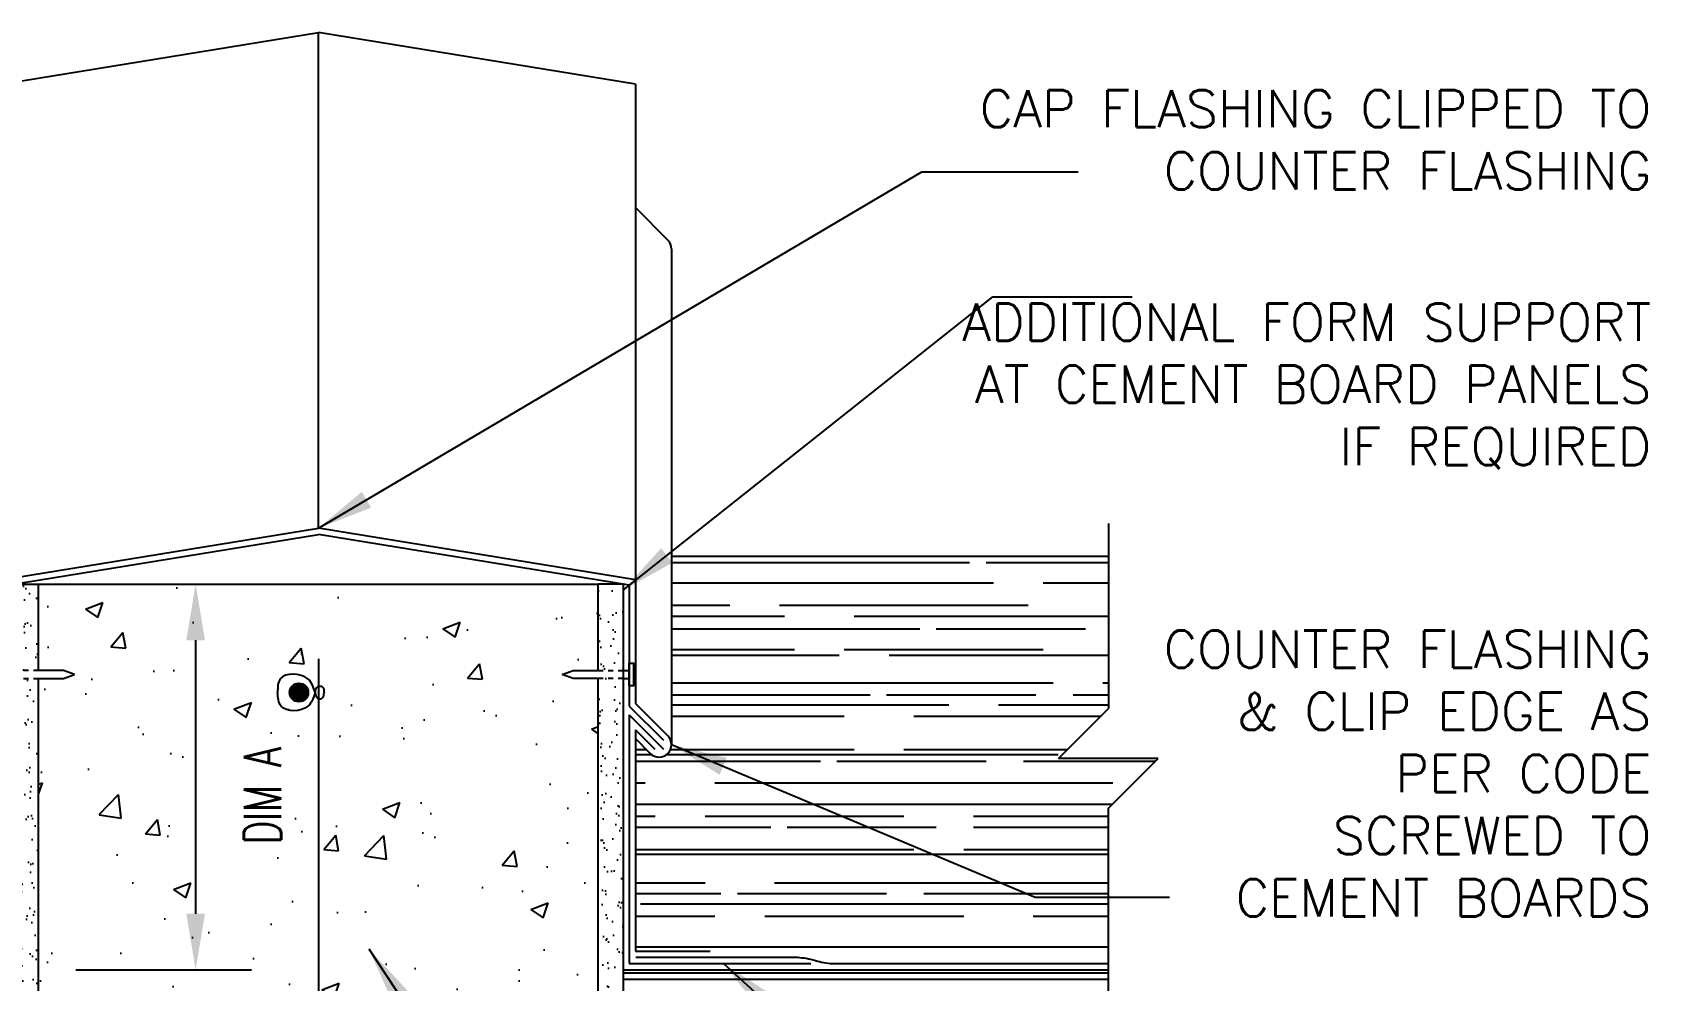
# Model space of a CAD drawing. Header units: inches. Extents: x -9 to 44, y 201.4 to 266.9.
# Drawn here: x 11.52 to 44.04, y 247.46 to 266.53 of the extents above; entities that cross this region are included whole.
import ezdxf

# ---------------------------------------------------------------- set-up
doc = ezdxf.new("R2010")
doc.units = ezdxf.units.IN
doc.header["$LTSCALE"] = 0.5
doc.header["$MEASUREMENT"] = 0
doc.linetypes.add('HIDDEN2', pattern=[0.1875, 0.125, -0.0625])
for name, color, linetype in [('HATCH', 12, 'Continuous'), ('line25', 2, 'Continuous'), ('LINE3', 3, 'Continuous'), ('LINE50', 5, 'Continuous'), ('LINE9', 9, 'Continuous'), ('TEXT', 4, 'Continuous')]:
    doc.layers.add(name, color=color, linetype=linetype)
doc.styles.add('DIM', font='romans.shx', dxfattribs={"width": 0.7})
doc.styles.get("Standard").update_dxf_attribs({"font": 'romans.shx'})
doc.dimstyles.new('ext', dxfattribs={"dimscale": 12, "dimtxt": 0.09375, "dimasz": 0.09375, "dimexe": 0.09375, "dimexo": 0.0625, "dimgap": 0.0625, "dimtad": 0, "dimjust": 1, "dimdec": 1, "dimzin": 3, "dimdsep": 46, "dimlunit": 4, "dimtxsty": 'DIM', "dimcen": 0.09, "dimdle": 0.09375, "dimclrt": 4, "dimadec": 0, "dimazin": 0, "dimtfac": 1, "dimtdec": 1, "dimtmove": 2, "dimatfit": 3, "dimfxl": 0, "dimfrac": 2, "dimtolj": 1, "dimtzin": 0, "dimarcsym": 0})
pattern_1 = [(50, (0, 0), (3.586300913003767, -0.3137606749129755), [0.375, -4.125]), (355, (0, 0), (-0.693756668065, 3.760960668500059), [0.3, -3.3]), (100.4514, (0.2988584, -0.0261467), (2.892546908570108, 3.447197710304768), [0.31870095, -3.50571056]), (46.18420000000001, (0, 1), (5.336205243128222, -0.8275950716450904), [0.5625, -6.1875]), (96.6356, (0.444683725, 0.931033465), (4.673313527743517, 4.870589354502209), [0.47805144, -5.258565]), (351.1842, (0, 1), (4.673309725668136, 4.870593004626623), [0.45, -4.95]), (21, (0.5, 0.75), (2.984535260592308, -2.013094453326694), [0.375, -4.125]), (326.0000000000001, (0.5, 0.75), (1.216576659607909, 3.625750225234265), [0.3, -3.3]), (71.4514, (0.748711165, 0.58224197), (4.20111314290745, 1.612652483549762), [0.31870095, -3.50571056]), (37.50000000000001, (0, 0), (0.06079927658645334, 1.664469269156557), [0, -3.26, 0, -3.35, 0, -3.3125]), (7.499999999999999, (0, 0), (1.315347687210743, 1.972058559411801), [0, -1.91, 0, -3.185, 0, -1.2625]), (327.5, (-1.115, 0), (2.669112180862045, -0.112774358671899), [0, -1.25, 0, -3.9, 0, -5.175]), (317.5, (-1.615, 0), (2.915930846711931, 0.5005249116615882), [0, -1.625, 0, -2.59, 0, -3.675])]

# ---------------------------------------------------------------- blocks, each defined once
blk = doc.blocks.new('*D5')
at = {"layer": 'Defpoints', "color": 0}
for p in [(11.6466874143037, 255.4325003595698), (14.80458911908157, 255.4325003595698), (11.6466874143037, 247.6825003595698)]:
    blk.add_point(p, dxfattribs=at)
at = {"layer": 'TEXT', "color": 0, "lineweight": -2}
for p, q in [((12.3966874143037, 255.4325003595698), (15.92958911908157, 255.4325003595698)), ((14.80458911908157, 254.3075003595698), (14.80458911908156, 248.8075003595698)), ((12.3966874143037, 247.6825003595698), (15.92958911908156, 247.6825003595698))]:
    blk.add_line(p, q, dxfattribs=at)
at = {"layer": 'TEXT', "color": 0}
for points in [[(14.61708911908157, 254.3075003595698), (14.99208911908157, 254.3075003595698), (14.80458911908157, 255.4325003595698)], [(14.61708911908156, 248.8075003595698), (14.99208911908156, 248.8075003595698), (14.80458911908156, 247.6825003595698)]]:
    blk.add_solid(points, dxfattribs=at)
at = {"layer": 'TEXT', "color": 4, "insert": (16.14828153715341, 251.1825002509015), "char_height": 0.75, "attachment_point": 5, "rotation": 90, "style": 'DIM'}
blk.add_mtext('\\A1;DIM A', dxfattribs=at)

msp = doc.modelspace()

# ---------------------------------------------------------------- hatches: boundary and pattern name
at = {"layer": 'HATCH'}
h = msp.add_hatch(dxfattribs=at)
h.set_pattern_fill('AR-RROOF', color=256, style=0)
h.set_pattern_definition([(180, (34.5433748286075, 0), (-2.2, 1), [15, -2, 5, -1]), (180, (33.2133748286075, 0.5), (1, 1.33), [3, -0.33, 6, -0.75]), (180, (34.0433748286075, 0.85), (-5.2, 0.67), [8, -1.4, 4, -1])])
h.paths.add_polyline_path([(24.37171437028328, 255.9966357000712), (33.15426851119142, 255.9966357000712), (33.15426851119146, 252.9312340416504), (32.15426851119147, 251.9312340416504), (34.15426851119147, 251.9312340416504), (33.15426851119146, 250.9312340416503), (33.15426851119143, 248.1460595328537), (23.64668741430373, 248.1460595328537), (23.64668741430373, 252.3289469689765), (23.94493767498674, 252.0306967082935, 0.6681786379192296), (24.37171437028327, 252.2074734035901)])
h = msp.add_hatch(dxfattribs=at)
h.set_pattern_fill('AR-SAND', color=256, scale=0.25, style=0)
h.set_pattern_definition([(37.50000000000001, (0, 0), (-0.01574833952740204, 0.4817059422532897), [0, -0.38, 0, -0.425, 0, -0.40625]), (7.499999999999999, (0, 0), (0.4424441763169318, 0.7055365163074351), [0, -0.205, 0, -0.3425, 0, -0.13125]), (327.5, (-0.3075, 0), (0.7785354654378738, 0.001414763384241124), [0, -0.125, 0, -0.45, 0, -0.5875]), (317.5, (-0.3075, 0), (0.7515316511430733, 0.2194188912335623), [0, -0.0625, 0, -0.295, 0, -0.3375])])
h.paths.add_polyline_path([(23.3966874143037, 253.5360542320735), (22.8966874143037, 253.5360444132299), (22.8966874143037, 252.9325003595698), (22.8966874143037, 246.9325001422332), (22.8966874143037, 241.5784531545292), (23.3966874143037, 241.5784531545293), (23.3966874143037, 243.1825003595697), (23.39668735141629, 243.1825003595697), (23.39668735141629, 246.9325003595698), (23.3966874143037, 246.9325003595698)])
h.paths.add_polyline_path([(23.3966874143037, 255.4325003595698), (22.8966874143037, 255.4325003595698), (22.8966874143037, 253.6984519485843), (23.3966874143037, 253.6984904988888), (23.39668741430369, 253.8449557379211)])
h.paths.add_polyline_path([(11.64668741430371, 255.4325003595698), (11.14668741430371, 255.4325003595698), (11.14668741430371, 253.6984904988888), (11.64668741430371, 253.6984519485843)])
h.paths.add_polyline_path([(11.6466874143037, 252.9325002509015), (11.6466874143037, 253.5360444132298), (11.14668741430371, 253.5360542320735), (11.14668741430371, 253.3895889930407), (11.1466874143037, 241.5784531545292), (11.6466874143037, 241.5784531545292), (11.6466874143037, 246.9325001422332)])
h = msp.add_hatch(dxfattribs=at)
h.set_pattern_fill('AR-CONC', color=256, scale=0.5, style=0)
h.set_pattern_definition(pattern_1)
h.paths.add_polyline_path([(11.64668741430371, 255.432500468238), (11.64668741430371, 253.6984519485843), (12.14707161627986, 253.6984133686576), (12.37148202382943, 253.61719523525), (12.14776994233865, 253.5360345731279), (11.64668741430371, 253.5360444132299), (11.64668741430371, 252.9325003595697), (22.8966874143037, 252.9325002509014), (22.8966874143037, 253.5360444132299), (22.39560488626866, 253.5360345731278), (22.17189280477796, 253.61719523525), (22.39630321232759, 253.6984133686576), (22.8966874143037, 253.6984519485843), (22.8966874143037, 255.4325003595697)])
h = msp.add_hatch(dxfattribs=at)
h.set_pattern_fill('AR-CONC', color=256, scale=0.5, style=0)
h.set_pattern_definition(pattern_1)
h.paths.add_polyline_path([(22.8966874143037, 252.9325002509014), (11.6466874143037, 252.9325003595698), (11.6466874143037, 246.9325001422332), (12.0841874143037, 246.9325001422332), (12.0841874143037, 247.4325001422332), (13.5841874143037, 247.4325001422332), (13.5841874143037, 246.9325001422332), (14.2716874143037, 246.9325001422332), (14.2716874143037, 244.8434816236634, 0.06439757034050445), (14.38169103441748, 244.7775220983998), (14.47169103441803, 244.7775220984067), (14.47169103442076, 244.7357960384825, -0.2490694201798393), (14.5816910344368, 244.528672886713), (14.58169103444044, 244.4611728867024, -0.4142135623864142), (14.51919103444044, 244.3986728866996), (14.47169103444259, 244.3986728866996), (14.47169103444713, 244.3286728866996), (14.5766910344326, 244.3286728866996, 0.1004604156421057), (14.9703895044997, 244.3858356425472, -0.6014354320922017), (15.08989297472406, 244.2809523001235, 2.182094824737766), (15.49997312858921, 244.4938617315726, -1), (15.66340170001808, 244.9023848056343, -0.2443795113575865), (16.11180957282605, 244.3816279011788, 0.05315652255459808), (16.27764902704261, 243.767546269267, 0.2232530870723599), (16.47797681042061, 243.6026924183327), (16.49759514237246, 243.5983810256332, 0.9554715931267755), (16.63587912636684, 244.1918509609154, -0.735592542233621), (16.62309425593292, 244.6498975380552, -0.08275514747001445), (17.2716874143037, 244.7579866218346, -0.08275514747013592), (17.92028057267539, 244.6498975380549, -0.7355925422346679), (17.90749570224061, 244.1918509609149, 0.9554715930979377), (18.04577968620691, 243.598381025627), (18.06539801818596, 243.6026924183325, 0.2232530870730148), (18.26572580156469, 243.7675462692671, 0.05315652255498537), (18.43156525578241, 244.3816279011833, -0.2443795113559685), (18.87997312858934, 244.9023848056343, -1), (19.04340170001825, 244.4938617315726, 2.182094824738817), (19.4534818538832, 244.2809523001235, -0.6014354320935724), (19.57298532410766, 244.3858356425472, 0.1004604156422705), (19.9666837941754, 244.3286728866996), (20.07168379416026, 244.3286728866996), (20.07168379416481, 244.3986728866996), (20.02418379416696, 244.3986728866996, -0.4142135623864142), (19.96168379416696, 244.4611728867024), (19.9616837941706, 244.5286728867186, -0.2490694201739146), (20.07168379418664, 244.7357960384825), (20.07168379418937, 244.7775220984066), (20.16168379418991, 244.7775220983998, 0.06439757034050952), (20.2716874143037, 244.8434816236634), (20.2716874143037, 246.9325001422332), (20.9591874143037, 246.9325001422332), (20.9591874143037, 247.4325001422332), (22.4591874143037, 247.4325001422332), (22.4591874143037, 246.9325001422332), (22.8966874143037, 246.9325001422332)])
h.paths.add_polyline_path([(16.7407161092263, 243.8982665171904, -1), (16.3657161092263, 243.8982665171904, -1)], flags=16)
h.paths.add_polyline_path([(16.88255862955594, 242.8686728866998, 0.8972920715073299), (16.9319261572594, 243.3233122581565), (14.72069091060149, 243.8048702131752, 0.03653717785633374), (14.5766910344326, 243.8286728866996), (14.47169103448078, 243.8286728866996), (14.47169103448533, 243.7586728866997), (14.51919103444044, 243.7586728866997, -0.414213562373095), (14.58169103444044, 243.6961728866997), (14.58169103444044, 243.1611728866997, -0.4142135623730952), (14.51919103444044, 243.0986728866997), (14.47169103452808, 243.0986728866997), (14.47169103453263, 243.0286728866997), (14.56844552434403, 243.0286728866998, -0.1342559353404942), (14.68029317699137, 243.0003438606635, 0.09784354240382391), (15.28641699451974, 242.8686728866997)])
h.paths.add_polyline_path([(16.92597083885662, 242.2327365790821), (17.10840768775978, 242.4151734279853, 0.471107494128934), (16.88255862955594, 242.6886728866998), (15.28641699451765, 242.6886728866998, 0.09784354240360763), (14.68029317699073, 242.5570019127357, -0.1342559353394306), (14.56844552434422, 242.5286728866998), (14.47169103456491, 242.5286728866998), (14.47169103456946, 242.4586728866997), (14.51919103444044, 242.4586728866997, -0.414213562375226), (14.58169103444089, 242.3961728866997), (14.58169103444089, 241.8611728866997, -0.4142135623730952), (14.51919103444089, 241.7986728866997), (14.47169103461221, 241.7986728866997), (14.47169103461675, 241.7286728866998), (14.57669103443163, 241.7286728866998, 0.03653717785721219), (14.72069091060396, 241.7524755602249)])
h.paths.add_polyline_path([(17.611448671348, 243.3233122581565, 0.8972920715073299), (17.66081619905145, 242.8686728866998), (19.25695783408975, 242.8686728866997, 0.09784354240360393), (19.86308165161664, 243.0003438606638, -0.1342559353395354), (19.97492930426325, 243.0286728866998), (20.07168379407477, 243.0286728866997), (20.07168379407932, 243.0986728866997), (20.02418379416696, 243.0986728866997, -0.4142135623730952), (19.96168379416696, 243.1611728866997), (19.96168379416696, 243.6961728866997, -0.414213562373095), (20.02418379416696, 243.7586728866997), (20.07168379412206, 243.7586728866997), (20.07168379412661, 243.8286728866996), (19.9666837941748, 243.8286728866996, 0.03653717785682582), (19.82268391800399, 243.8048702131748)])
h.paths.add_polyline_path([(17.66081619905145, 242.6886728866998, 0.8972920715104126), (17.611448671348, 242.234033515243), (19.82268391800591, 241.7524755602243, 0.03653717785651572), (19.96668379417552, 241.7286728866998), (20.07168379399065, 241.7286728866998), (20.07168379399519, 241.7986728866996), (20.0241837941665, 241.7986728866997, -0.4142135623730952), (19.9616837941665, 241.8611728866997), (19.9616837941665, 242.3961728866997, -0.414213562375226), (20.02418379416696, 242.4586728866997), (20.07168379403794, 242.4586728866996), (20.07168379404249, 242.5286728866998), (19.97492930426333, 242.5286728866998, -0.1342559353404496), (19.86308165161602, 242.557001912736, 0.09784354240390548), (19.25695783408714, 242.6886728866998)])
h.paths.add_polyline_path([(17.90749570224038, 241.3654948124841, -0.1174112027118042), (18.0046261710313, 241.3113919112568), (18.2716874143037, 241.5784531545292), (18.33875653655031, 241.5784531545292, 0.01864051762276766), (18.26572580156479, 241.7897995041325, 0.2232530870723599), (18.06539801818679, 241.9546533550668), (18.04577968623493, 241.9589647477663, 0.955471593126231)])
h.paths.add_polyline_path([(16.64361039680131, 241.9503761370268, 0.1216662116085698), (16.4975951423729, 241.9589647477665), (16.47797681042133, 241.954653355067, 0.2232530870729235), (16.27764902704271, 241.7897995041324, 0.01864051762276825), (16.20461829205708, 241.5784531545292), (16.27168741430372, 241.5784531545292)])
at = {"layer": 'LINE3'}
msp.add_hatch(color=256, dxfattribs=at).paths.add_polyline_path([(17.06910837907694, 253.2558374846268, 1), (16.69410837907694, 253.2558374846268, 1)])

# ---------------------------------------------------------------- linework, layer by layer
at = {"layer": 'HATCH'}
for p, q in [((11.02168741430375, 265.5059208003581), (17.27168741430376, 266.5263289025481)), ((17.27168741430373, 256.5591553157162), (17.27168741430376, 266.5263289025481)), ((23.64668741430372, 265.4855126383142), (17.27168741430376, 266.5263289025481)), ((23.64668741430372, 265.4855126383142), (23.64668741430369, 255.5183390514824)), ((23.64668741430372, 263.0032273369948), (24.29849106557997, 262.3514236857185)), ((24.37171437028327, 262.1746469904219), (24.37171437028324, 252.2074734035901)), ((11.02168741430377, 255.412092197526), (17.27168744811162, 256.4325003052356)), ((23.52168741430369, 255.4120921975259), (17.27168738049578, 256.4325003052356)), ((23.52168741430369, 255.4120921975259), (23.52168741430369, 252.9842770548663)), ((23.52168741430369, 252.9842770548663), (24.21010271793159, 252.2958617512384)), ((23.5216874143037, 252.8075003595697), (24.21267114804308, 252.1165166258303)), ((23.5216874143037, 252.8075003595697), (23.5216874143037, 247.8075003595698)), ((23.52168741430363, 247.8075003595698), (27.17520551581106, 247.8075003595697)), ((23.65369820480941, 247.9325003595698), (26.90634132121199, 247.9325003595697)), ((27.60522132514051, 247.8075003595697), (33.15426851119145, 247.8075003595696))]:
    msp.add_line(p, q, dxfattribs=at)
at = {"layer": 'HATCH', "color": 6}
for p, q in [((10.89668741430377, 255.5183390514823), (17.27168741430373, 256.5591553157162)), ((23.64668741430369, 255.5183390514824), (17.27168741430373, 256.5591553157162)), ((23.64668741430369, 255.5183390514824), (23.64668741430369, 253.0360537501629)), ((23.64668741430369, 253.0360537501629), (24.29849106557993, 252.3842500988867)), ((23.6466874143037, 252.5057236642731), (24.03332602263502, 252.1190850559418)), ((23.6466874143037, 252.5057236642731), (23.6466874143037, 248.0575003595698)), ((23.6466874143037, 252.3289469689765), (23.9449376749867, 252.0306967082935)), ((23.6466874143037, 248.0575003595698), (25.14719320255876, 248.0575003595698))]:
    msp.add_line(p, q, dxfattribs=at)
at = {"layer": 'HATCH', "color": 9}
msp.add_line((24.37171437028325, 255.9966357000712), (33.15426851119152, 255.9966357000712), dxfattribs=at)
at = {"layer": 'HATCH', "linetype": 'HIDDEN2'}
for p, q in [((11.64668741430371, 253.6984519485843), (11.14668741430371, 253.6984904988888)), ((22.8966874143037, 253.6984519485843), (23.39668741430369, 253.6984904988888)), ((11.14668741430371, 253.5360542320735), (11.64668741430371, 253.5360444132298)), ((23.39668741430369, 253.5360542320735), (22.8966874143037, 253.5360444132298))]:
    msp.add_line(p, q, dxfattribs=at)
at = {"layer": 'HATCH', "linetype": 'Continuous'}
for p, q in [((12.14707161627979, 253.6984133686576), (11.64668741430371, 253.6984519485843)), ((12.37148202382946, 253.61719523525), (12.14707161627979, 253.6984133686576)), ((12.14761152789788, 253.5359771018423), (12.37148202382946, 253.61719523525)), ((22.17189280477795, 253.61719523525), (22.39630321232762, 253.6984133686576)), ((22.39576330070953, 253.5359771018423), (22.17189280477795, 253.61719523525)), ((22.39630321232762, 253.6984133686576), (22.8966874143037, 253.6984519485843)), ((23.3966874143037, 253.6984904988888), (23.52168741430369, 253.698500136465)), ((11.64668741430371, 253.5360444132299), (12.14776994233875, 253.5360345731278)), ((22.8966874143037, 253.5360444132299), (22.39560488626866, 253.5360345731278)), ((23.3966874143037, 253.5360542320735), (23.52168741430368, 253.5360542320735))]:
    msp.add_line(p, q, dxfattribs=at)
at = {"layer": 'HATCH', "color": 12}
for p, q in [((23.39668735141629, 247.6200003595698), (33.15426851119147, 247.6200003595698)), ((23.39668735141629, 247.4950003595698), (33.15426851119147, 247.4950003595698))]:
    msp.add_line(p, q, dxfattribs=at)
at = {"layer": 'HATCH'}
msp.add_lwpolyline([(23.52168741430368, 253.3895889930407), (23.52168741430368, 253.8449557379211), (23.60651645473057, 253.8449557379211), (23.60651645473057, 253.3895889930407)], close=True, dxfattribs=at)
msp.add_arc((24.12171437028332, 262.1746469904219), 0.2499999999999518, 0, 44.99999999999771, dxfattribs=at)
at = {"layer": 'HATCH', "color": 6}
msp.add_arc((24.12171437028329, 252.2074734035901), 0.2499999999999518, 224.9999999999995, 44.99999999999769, dxfattribs=at)
at = {"layer": 'HATCH'}
msp.add_spline([(26.90634132121199, 247.9325003595697), (27.08151755363133, 247.9141846507178), (27.26336272640933, 247.868606522528), (27.60522132513967, 247.8075003595697), (27.71811893686203, 247.8075003595697)], degree=3, dxfattribs=at)
at = {"layer": 'line25'}
for points in [[(17.20780927436028, 253.2558374846269), (17.06261503552157, 253.5295765147048), (16.5040031699261, 253.527947070983), (16.45364854575422, 253.2558374846268)], [(17.20780927436028, 253.2558374846267), (17.25742054217834, 253.3716170147686), (17.34901044468782, 253.3716170147686), (17.38590065729474, 253.2558374846267)], [(17.20780927436028, 253.2558374846267), (17.06261503552157, 252.9820984545488), (16.52131243073433, 252.9837278982706), (16.45364854575422, 253.2558374846268)], [(17.20780927436028, 253.2558374846267), (17.25742054217834, 253.1400579544849), (17.34901044468782, 253.1400579544849), (17.38590065729474, 253.2558374846267)]]:
    msp.add_spline(points, degree=3, dxfattribs=at)
at = {"layer": 'LINE3'}
msp.add_line((17.27168744328191, 253.9325004139039), (17.27168741430325, 222.4962913877395), dxfattribs=at)
msp.add_circle((16.88160837907694, 253.2558374846268), 0.1875, dxfattribs=at)
at = {"layer": 'LINE50', "color": 9}
for p, q in [((11.14668741430371, 255.4325003595698), (11.64668741430371, 255.4325003595698)), ((23.39668741430369, 255.4325003595698), (22.89668741430369, 255.4325003595698)), ((23.3966874143037, 255.4325003595698), (22.8966874143037, 255.4325003595698)), ((23.3966874143037, 255.4325003595698), (23.3966874143037, 221.4962913877395)), ((23.39668735141629, 247.6825003595698), (33.15426851119147, 247.6825003595698))]:
    msp.add_line(p, q, dxfattribs=at)
at = {"layer": 'LINE50', "color": 6}
msp.add_line((23.6466874143037, 248.1460595328537), (33.15426851119147, 248.1460595328537), dxfattribs=at)
at = {"layer": 'LINE9'}
for p, q in [((33.15426851119145, 256.6537962489387), (33.15426851119149, 252.9312340416503)), ((32.15426851119149, 251.9312340416504), (33.15426851119149, 252.9312340416503)), ((34.15426851119149, 251.9312340416503), (32.15426851119149, 251.9312340416504)), ((33.15426851119149, 250.9312340416503), (34.15426851119149, 251.9312340416503)), ((33.15426851119143, 246.0755130177616), (33.15426851119149, 250.9312340416503))]:
    msp.add_line(p, q, dxfattribs=at)
at = {"layer": 'TEXT', "color": 2}
for p, q in [((11.64668743845222, 255.4325004682381), (22.89668743845221, 255.4325003595698)), ((11.6466874143037, 253.6984519485843), (11.6466874143037, 255.4325003595698)), ((22.8966874143037, 253.6984519485842), (22.89668741430369, 255.4325003595698)), ((11.6466874143037, 246.9325001422332), (11.6466874143037, 253.5360444132298)), ((22.8966874143037, 246.9325001422332), (22.8966874143037, 253.5360444132299))]:
    msp.add_line(p, q, dxfattribs=at)

# ---------------------------------------------------------------- texts
at = {"layer": 'TEXT', "char_height": 0.75, "attachment_point": 6}
for s, insert, width in [('\\A1;CAP FLASHING CLIPPED TO COUNTER FLASHING ', (44.06883317224049, 264.3668727554266), 15.57124275613666), ('\\A1;ADDITIONAL FORM SUPPORT AT CEMENT BOARD PANELS IF REQUIRED ', (44.06883317224049, 259.4154687736036), 15.57124275613666), ('\\A1;COUNTER FLASHING & CLIP EDGE AS PER CODE\\PSCREWED TO CEMENT BOARDS ', (44.06883317224049, 251.629101855769), 10.91456466104902)]:
    msp.add_mtext(s, dxfattribs=dict(at, insert=insert, width=width))

# ---------------------------------------------------------------- dimensions: what is measured, and where the dimension line sits
at = {"layer": 'TEXT'}
dim = msp.add_linear_dim(base=(14.80458911908157, 255.4325003595698), p1=(11.6466874143037, 247.6825003595698), p2=(11.6466874143037, 255.4325003595698), angle=90, text='DIM A', dimstyle='ext', override={"dimtxt": 0.0625}, dxfattribs=at)
dim.commit()
dim.dimension.update_dxf_attribs({"geometry": '*D5', "text_midpoint": (16.14828153715341, 251.1825002509015), "dimtype": 160})

# ---------------------------------------------------------------- leaders
for points in [[(17.27168741430373, 256.5591553157162), (29.40107158722657, 263.7226937712319), (32.54835181111582, 263.7226937712319)], [(24.37171437028324, 252.2074734035901), (31.6821697771648, 249.1441817196634), (34.38271960695658, 249.1441817196634)], [(18.28359283473691, 248.1031837238166), (25.0651188560924, 237.8955971844103), (27.21963187984812, 237.8955971844103)], [(25.41605739715783, 247.8075003595698), (31.35519714554152, 242.4077491660159), (32.9246104903437, 242.4077491660159)]]:
    msp.add_leader(points, dimstyle='ext', override={"dimgap": 0.0625, "dimtad": 0}, dxfattribs=at)
msp.add_leader([(23.3966874143037, 255.3121102894906), (30.833791720894, 261.2068515208526), (33.63085112922147, 261.2068515208526)], dimstyle='ext', dxfattribs=at)

doc.saveas('drawing.dxf')
